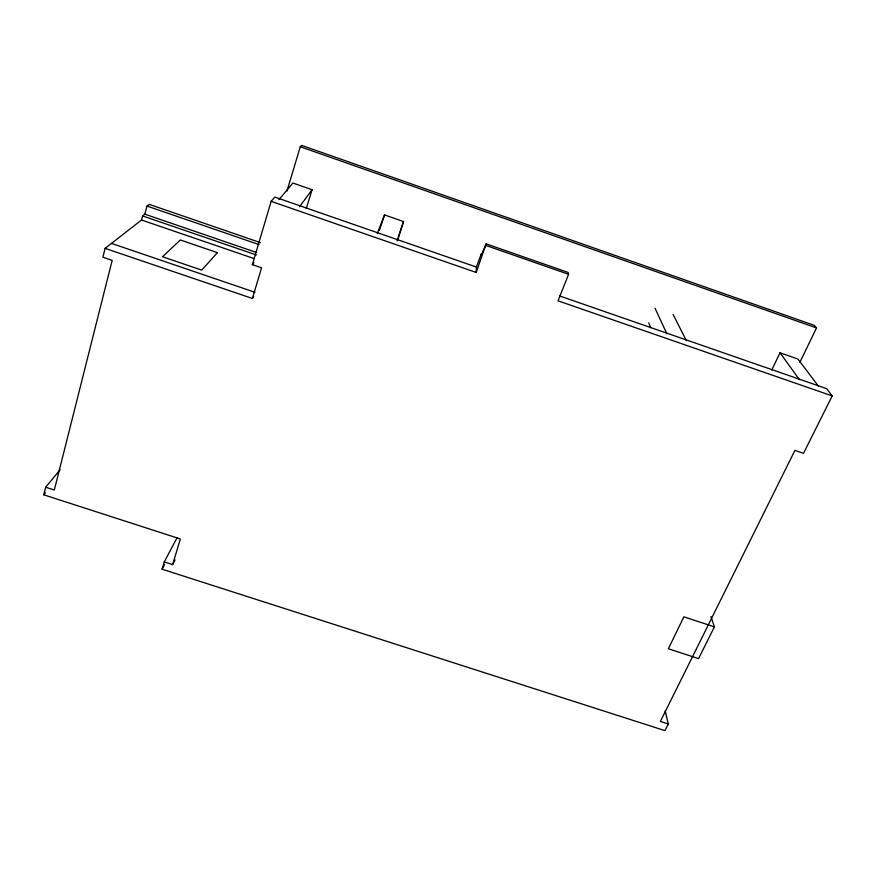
<?xml version="1.0" encoding="UTF-8"?>
<svg xmlns="http://www.w3.org/2000/svg" width="876" height="876" viewBox="0 0 876 876"><rect width="100%" height="100%" fill="white"/><g stroke="black" fill="none" stroke-linecap="round" stroke-linejoin="round"><path stroke-width="1.31" d="M164.25 561.91L172.649 564.604L180.325 538.959L43.8 494.82L45.683 487.231L54.312 490.023L112.172 260.369L102.908 257.226L105.109 248.368L252.398 298.464L261.574 267.826L252.365 264.672L271.144 201.349L476.205 272.458L486.136 243.846L568.141 272.458L568.59 274.298L558.045 300.84L832.2 395.919L803.5 453.341L794.915 450.406L660.384 721.43L668.257 723.97L664.928 730.628L162.093 569.203L164.25 561.91L177.061 537.744M476.205 272.458L476.413 267.06L481.263 253.854L481.231 255.573L486.136 243.846M105.109 248.368L141.54 220.007L142.591 215.945L144.869 214.182L146.971 206.057L149.216 204.371L260.336 242.597M286.989 190.979L300.282 146.752L301.596 145.372L814.297 325.368L816.52 327.92L799.876 362.325M306.272 208.521L312.064 189.709L292.912 183.04L279.006 199.608M397.08 240.834L397.868 238.316M397.573 240.571L403.529 221.551L384.542 214.938L377.249 233.52M379.363 230.487L384.542 214.938M398.262 237.057L403.529 221.551M771.767 370.088L780.001 352.787L797.948 359.04L818.523 386.25M714.411 626.877L698.566 658.632L668.355 648.766L683.882 616.835L714.411 626.877L710.962 616.551M172.649 564.604L175.025 559.972M162.093 569.203L164.546 564.538M252.398 298.464L253.69 296.559M299.537 206.736L312.064 189.709M252.365 264.672L253.941 262.581M43.8 494.82L45.508 492.728M45.683 487.231L60.17 469.656M271.144 201.349L274.823 197.078L476.413 267.06M111.482 243.408L254.993 292.288M142.591 215.945L256.438 254.993M141.54 220.007L253.963 258.54M146.971 206.057L259.044 244.59M144.869 214.182L256.679 252.551M486.114 245.532L568.59 274.298M559.468 295.891L826.583 388.626L832.2 395.919M300.282 146.752L816.52 327.92M780.001 352.787L799.405 379.615M673.14 314.517L686.39 340.698M655.018 308.232L666.888 333.811M648.7 322.85L650.78 327.701M665.212 710.852L668.257 723.97M217.39 252.649L201.732 270.126L162.509 256.756L180.336 239.969L217.39 252.649"/></g></svg>
